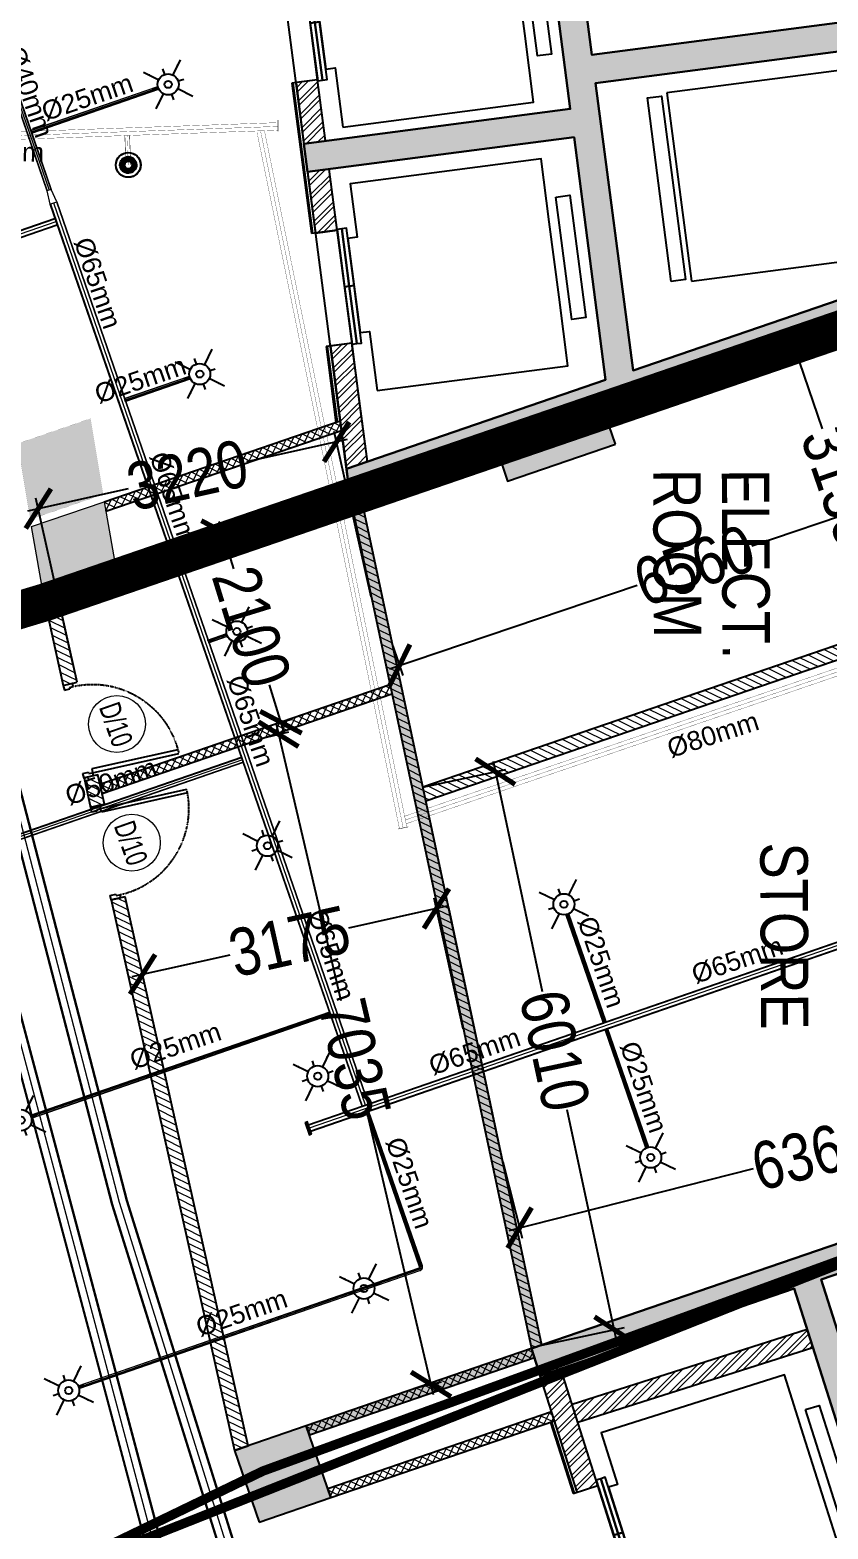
# Model space of a CAD drawing. Header units: inches. Extents: x 257070 to 799932, y -17980 to 269260.
# Drawn here: x 332113 to 340520, y 63285 to 79079 of the extents above; entities that cross this region are included whole.
import ezdxf
from ezdxf.enums import TextEntityAlignment as Align

# ---------------------------------------------------------------- set-up
doc = ezdxf.new("R2010")
doc.units = ezdxf.units.IN
doc.header["$MEASUREMENT"] = 0
doc.header["$PDMODE"] = 99
doc.header["$PDSIZE"] = 100
doc.linetypes.add('Basement 1floor plan$0$CENTERX2', pattern=[4, 2.5, -0.5, 0.5, -0.5])
doc.linetypes.add('CB_B2_AP$0$Str_00-04$0$HIDDEN4', pattern=[2.38125, 1.5875, -0.79375])
doc.layers.add('0-AES-F-HYDRANT PIPE', color=7, linetype='Continuous', lineweight=15, true_color=0xf57247)
for name, color, linetype in [('0-AES-F-SPRINKLER', 10, 'Continuous'), ('0-aes-ff Nozzel', 30, 'Continuous'), ('0-aes-water curtan pipe', 200, 'Continuous'), ('basement-1 r.c.c.$0$DSP_R.C.C.', 1, 'Continuous'), ('basement-1 r.c.c.$0$DSP_R.C.C. HATCH', 253, 'Continuous'), ('basement1_AP$0$A-_ANOTPATN_H-_-', 253, 'Continuous'), ('CLADDING', 132, 'Continuous'), ('DSP_DOOR', 8, 'Continuous'), ('DSP_LIFT CAR', 251, 'Continuous'), ('DSP_TEXT', 6, 'Continuous'), ('DSP_WALL', 7, 'Continuous'), ('TILE-2', 33, 'Continuous')]:
    doc.layers.add(name, color=color, linetype=linetype)
for name, color, linetype, lineweight in [('0-AES-F-SPRINKLER PIPE', 10, 'Continuous', 15), ('0-aes-FF-Sprinkler Header', 5, 'Continuous', 0), ('04--HATCH-0', 253, 'Continuous', 13), ('07--DIM-2', 2, 'Continuous', 25), ('08--DOOR REF', 7, 'Continuous', 20), ('08--DOORREF', 7, 'Continuous', 20), ('08--DOORREF-1', 7, 'Continuous', 20), ('F--BRICKWALL HATCH', 252, 'Continuous', 20), ('M--TILING-2', 252, 'Continuous', 18)]:
    doc.layers.add(name, color=color, linetype=linetype, lineweight=lineweight)
doc.styles.get("Standard").update_dxf_attribs({"font": 'arial.ttf'})
doc.styles.add('Text style 250', font='ARIALN.TTF', dxfattribs={"height": 500})
doc.styles.add('TEXT style 75', font='ARIALN.TTF')
doc.dimstyles.new('75', dxfattribs={"dimscale": 1.5, "dimtxt": 200, "dimasz": 113, "dimexe": 113, "dimexo": 0, "dimgap": 25, "dimtad": 0, "dimdec": 0, "dimrnd": 5, "dimzin": 0, "dimdsep": 46, "dimtxsty": 'TEXT style 75', "dimblk": 'ARCHTICK', "dimcen": 0.09, "dimdle": 113, "dimclrd": 8, "dimclre": 8, "dimclrt": 256, "dimadec": 0, "dimazin": 0, "dimtfac": 1, "dimtdec": 0, "dimtofl": 0, "dimtmove": 1, "dimatfit": 3, "dimldrblk": 'OPEN90', "dimfxl": 0, "dimtolj": 1, "dimtzin": 0, "dimarcsym": 0})
doc.dimstyles.new('ISO-25', dxfattribs={"dimtxt": 2.5, "dimasz": 2.5, "dimexe": 1.25, "dimexo": 0.625, "dimtad": 1, "dimtxsty": 'Standard', "dimcen": 2.5, "dimadec": 0, "dimazin": 0, "dimtfac": 1, "dimtmove": 0, "dimatfit": 3, "dimfxl": 1, "dimarcsym": 0})
pattern_1 = [(116.0758525, (-880495.81, -1082619.1), (-101.048952, -49.450574), []), (116.0758525, (-880478.61, -1082568.93), (-101.048952, -49.450574), [])]
pattern_2 = [(45, (-880495.806, -1082619.096), (-44.1941738, 44.1941738), []), (135, (-880495.806, -1082619.096), (-44.1941738, -44.1941738), [])]
pattern_3 = [(45, (-880495.806, -1082619.096), (-44.1941738, 44.1941738), [])]
pattern_4 = [(116.07585, (39446.39, -47872.32), (-101.04895, -49.45057), []), (116.07585, (39463.59, -47822.15), (-101.04895, -49.45057), [])]

# ---------------------------------------------------------------- blocks, each defined once
blk = doc.blocks.new('_ArchTick')
at = {"color": 0, "linetype": 'ByBlock', "const_width": 0.15}
blk.add_lwpolyline([(-0.5, -0.5), (0.5, 0.5)], dxfattribs=at)
blk = doc.blocks.new('*D371')
at = {"layer": '07--DIM-2', "color": 251, "lineweight": -2, "ltscale": 1000, "transparency": 16777216}
for p, q in [((342151, 74693), (342256, 74381)), ((342327, 74524), (339717, 73640)), ((335899, 72347), (338509, 73231)), ((335936, 72587), (336042, 72276))]:
    blk.add_line(p, q, dxfattribs=at)
at = {"layer": 'DEFPOINTS', "color": 0, "ltscale": 1000, "transparency": 16777216}
for p in [(342151, 74693, 0), (335936, 72587, 0), (336006, 72383)]:
    blk.add_point(p, dxfattribs=at)
at = {"layer": '07--DIM-2', "color": 251, "lineweight": -2, "ltscale": 1000, "transparency": 16777216, "xscale": 350, "yscale": 350, "zscale": 350}
for p, rotation in [((342220, 74488), 18.71544938462726), ((336006, 72383), 198.7154493846272)]:
    blk.add_blockref('_ArchTick', p, dxfattribs=dict(at, rotation=rotation))
at = {"layer": '07--DIM-2', "ltscale": 1000, "transparency": 16777216, "insert": (339113, 73436), "char_height": 500, "attachment_point": 5, "rotation": 18.7154, "style": 'TEXT style 75'}
blk.add_mtext('\\A1;6560', dxfattribs=at)
blk = doc.blocks.new('_Open90')
at = {"color": 0, "linetype": 'ByBlock', "lineweight": -2}
for p, q in [((-0.5, 0.5), (0, 0)), ((0, 0), (-1, 0)), ((0, 0), (-0.5, -0.5))]:
    blk.add_line(p, q, dxfattribs=at)
blk = doc.blocks.new('*D372')
at = {"layer": '07--DIM-2', "color": 251, "lineweight": -2, "ltscale": 1000, "transparency": 16777216}
for p, q in [((340120, 75862), (340458, 74876)), ((339982, 75695), (340263, 75792)), ((341211, 72682), (340873, 73668)), ((341000, 72729), (341281, 72826))]:
    blk.add_line(p, q, dxfattribs=at)
at = {"layer": 'DEFPOINTS', "color": 0, "ltscale": 1000, "transparency": 16777216}
for p in [(339982, 75695, 0), (340157, 75755), (341000, 72729, 0)]:
    blk.add_point(p, dxfattribs=at)
at = {"layer": '07--DIM-2', "color": 251, "lineweight": -2, "ltscale": 1000, "transparency": 16777216, "xscale": 350, "yscale": 350, "zscale": 350}
for p, rotation in [((340157, 75755), 108.9418673911125), ((341174, 72789), 288.9418673911125)]:
    blk.add_blockref('_ArchTick', p, dxfattribs=dict(at, rotation=rotation))
at = {"layer": '07--DIM-2', "ltscale": 1000, "transparency": 16777216, "insert": (340666, 74272), "char_height": 500, "attachment_point": 5, "rotation": 288.9419, "style": 'TEXT style 75'}
blk.add_mtext('\\A1;3135', dxfattribs=at)
blk = doc.blocks.new('*D375')
at = {"layer": '07--DIM-2', "color": 251, "lineweight": -2, "ltscale": 1000, "transparency": 16777216}
for p, q in [((336505, 69847), (335470, 69615)), ((336678, 68556), (336370, 69932)), ((333188, 69105), (334223, 69336)), ((333582, 67863), (333274, 69240))]:
    blk.add_line(p, q, dxfattribs=at)
at = {"layer": 'DEFPOINTS', "color": 0, "ltscale": 1000, "transparency": 16777216}
for p in [(333299, 69129), (336678, 68556, 0), (333582, 67863, 0)]:
    blk.add_point(p, dxfattribs=at)
at = {"layer": '07--DIM-2', "color": 251, "lineweight": -2, "ltscale": 1000, "transparency": 16777216, "xscale": 350, "yscale": 350, "zscale": 350}
for p, rotation in [((336395, 69822), 12.60947581856937), ((333299, 69129), 192.6094758185694)]:
    blk.add_blockref('_ArchTick', p, dxfattribs=dict(at, rotation=rotation))
at = {"layer": '07--DIM-2', "ltscale": 1000, "transparency": 16777216, "insert": (334847, 69476), "char_height": 500, "attachment_point": 5, "rotation": 12.6095, "style": 'TEXT style 75'}
blk.add_mtext('\\A1;3175', dxfattribs=at)
blk = doc.blocks.new('*D376')
at = {"layer": '07--DIM-2', "color": 251, "lineweight": -2, "ltscale": 1000, "transparency": 16777216}
for p, q in [((334705, 71769), (335389, 68854)), ((334603, 71629), (334841, 71685)), ((336364, 64699), (335680, 67614)), ((336210, 64779), (336448, 64835))]:
    blk.add_line(p, q, dxfattribs=at)
at = {"layer": 'DEFPOINTS', "color": 0, "ltscale": 1000, "transparency": 16777216}
for p in [(334603, 71629, 0), (334731, 71659), (336210, 64779, 0)]:
    blk.add_point(p, dxfattribs=at)
at = {"layer": '07--DIM-2', "color": 251, "lineweight": -2, "ltscale": 1000, "transparency": 16777216, "xscale": 350, "yscale": 350, "zscale": 350}
for p, rotation in [((334731, 71659), 103.2028464890196), ((336338, 64809), 283.2028464890196)]:
    blk.add_blockref('_ArchTick', p, dxfattribs=dict(at, rotation=rotation))
at = {"layer": '07--DIM-2', "ltscale": 1000, "transparency": 16777216, "insert": (335534, 68234), "char_height": 500, "attachment_point": 5, "rotation": 283.2028, "style": 'TEXT style 75'}
blk.add_mtext('\\A1;7035', dxfattribs=at)
blk = doc.blocks.new('*D377')
at = {"layer": '07--DIM-2', "color": 251, "lineweight": -2, "ltscale": 1000, "transparency": 16777216}
for p, q in [((334075, 73773), (334245, 73826)), ((334104, 73901), (334258, 73400)), ((334791, 71677), (334636, 72178)), ((334695, 71766), (334865, 71819))]:
    blk.add_line(p, q, dxfattribs=at)
at = {"layer": 'DEFPOINTS', "color": 0, "ltscale": 1000, "transparency": 16777216}
for p in [(334075, 73773, 0), (334137, 73793), (334695, 71766, 0)]:
    blk.add_point(p, dxfattribs=at)
at = {"layer": '07--DIM-2', "color": 251, "lineweight": -2, "ltscale": 1000, "transparency": 16777216, "xscale": 350, "yscale": 350, "zscale": 350}
for p, rotation in [((334137, 73793), 107.1760124017447), ((334757, 71785), 287.1760124017447)]:
    blk.add_blockref('_ArchTick', p, dxfattribs=dict(at, rotation=rotation))
at = {"layer": '07--DIM-2', "ltscale": 1000, "transparency": 16777216, "insert": (334447, 72789), "char_height": 500, "attachment_point": 5, "rotation": 287.176, "style": 'TEXT style 75'}
blk.add_mtext('\\A1;2100', dxfattribs=at)
blk = doc.blocks.new('*D378')
at = {"layer": '07--DIM-2', "color": 251, "lineweight": -2, "ltscale": 1000, "transparency": 16777216}
for p, q in [((335453, 74764), (334393, 74527)), ((335708, 73107), (335318, 74850)), ((332091, 74012), (333151, 74249)), ((332566, 72404), (332176, 74147))]:
    blk.add_line(p, q, dxfattribs=at)
at = {"layer": 'DEFPOINTS', "color": 0, "ltscale": 1000, "transparency": 16777216}
for p in [(332201, 74036), (335708, 73107, 0), (332566, 72404, 0)]:
    blk.add_point(p, dxfattribs=at)
at = {"layer": '07--DIM-2', "color": 251, "lineweight": -2, "ltscale": 1000, "transparency": 16777216, "xscale": 350, "yscale": 350, "zscale": 350}
for p, rotation in [((335343, 74739), 12.60947581862189), ((332201, 74036), 192.6094758186219)]:
    blk.add_blockref('_ArchTick', p, dxfattribs=dict(at, rotation=rotation))
at = {"layer": '07--DIM-2', "ltscale": 1000, "transparency": 16777216, "insert": (333772, 74388), "char_height": 500, "attachment_point": 5, "rotation": 12.6095, "style": 'TEXT style 75'}
blk.add_mtext('\\A1;3220', dxfattribs=at)
blk = doc.blocks.new('*D379')
at = {"layer": '07--DIM-2', "color": 251, "lineweight": -2, "ltscale": 1000, "transparency": 16777216}
for p, q in [((336253, 71102), (337125, 71288)), ((336991, 71375), (337508, 68949)), ((338291, 65275), (337774, 67702)), ((337506, 65223), (338378, 65409))]:
    blk.add_line(p, q, dxfattribs=at)
at = {"layer": 'DEFPOINTS', "color": 0, "ltscale": 1000, "transparency": 16777216}
for p in [(336253, 71102, 0), (338268, 65386), (337506, 65223, 0)]:
    blk.add_point(p, dxfattribs=at)
at = {"layer": '07--DIM-2', "color": 251, "lineweight": -2, "ltscale": 1000, "transparency": 16777216, "xscale": 350, "yscale": 350, "zscale": 350}
for p, rotation in [((337015, 71265), 102.0335895962903), ((338268, 65386), 282.0335895962903)]:
    blk.add_blockref('_ArchTick', p, dxfattribs=dict(at, rotation=rotation))
at = {"layer": '07--DIM-2', "ltscale": 1000, "transparency": 16777216, "insert": (337641, 68325), "char_height": 500, "attachment_point": 5, "rotation": 282.0336, "style": 'TEXT style 75'}
blk.add_mtext('\\A1;6010', dxfattribs=at)
blk = doc.blocks.new('*D380')
at = {"layer": '07--DIM-2', "color": 251, "lineweight": -2, "ltscale": 1000, "transparency": 16777216}
for p, q in [((343261, 68718), (343465, 67913)), ((343547, 68050), (340972, 67397)), ((337095, 67154), (337299, 66348)), ((337162, 66430), (339736, 67083))]:
    blk.add_line(p, q, dxfattribs=at)
at = {"layer": 'DEFPOINTS', "color": 0, "ltscale": 1000, "transparency": 16777216}
for p in [(343261, 68718, 0), (337095, 67154, 0), (337271, 66458)]:
    blk.add_point(p, dxfattribs=at)
at = {"layer": '07--DIM-2', "color": 251, "lineweight": -2, "ltscale": 1000, "transparency": 16777216, "xscale": 350, "yscale": 350, "zscale": 350}
for p, rotation in [((343437, 68022), 14.23470821630876), ((337271, 66458), 194.2347082163088)]:
    blk.add_blockref('_ArchTick', p, dxfattribs=dict(at, rotation=rotation))
at = {"layer": '07--DIM-2', "ltscale": 1000, "transparency": 16777216, "insert": (340354, 67240), "char_height": 500, "attachment_point": 5, "rotation": 14.2347, "style": 'TEXT style 75'}
blk.add_mtext('\\A1;6360', dxfattribs=at)
blk = doc.blocks.new('CE_B2_AP$0$P-Lift')
at = {"layer": 'DSP_LIFT CAR', "color": 8}
for points in [[(-41486, 62598), (-41486, 62748), (-42786, 62748), (-42786, 62598), (-41486, 62598)], [(-43265, 60470), (-43265, 62496), (-42536, 62496), (-42536, 62496), (-41736, 62496), (-41736, 62496), (-41067, 62496), (-41067, 60470), (-41636, 60470), (-41636, 60370), (-42636, 60370), (-42636, 60470), (-43265, 60470)]]:
    blk.add_lwpolyline(points, dxfattribs=at)
at = {"layer": 'DSP_LIFT CAR', "color": 8, "elevation": 0}
for points in [[(-42135, 60320), (-42746, 60320), (-42746, 60370), (-42135, 60370), (-42135, 60320)], [(-41526, 60320), (-42135, 60320), (-42135, 60370), (-41526, 60370), (-41526, 60320)], [(-42135, 60270), (-42746, 60270), (-42746, 60320), (-42135, 60320), (-42135, 60270)], [(-41526, 60270), (-42135, 60270), (-42135, 60320), (-41526, 60320), (-41526, 60270)]]:
    blk.add_lwpolyline(points, dxfattribs=at)
blk = doc.blocks.new('CE_B1_AP$0$S-Lift')
at = {"layer": 'DSP_LIFT CAR'}
for p, q in [((35115, 39510), (37453, 39510)), ((35115, 38975), (35115, 39510)), ((35115, 38975), (35115, 39510)), ((35115, 38975), (35115, 39510)), ((35115, 38975), (35115, 39510)), ((37453, 39510), (37453, 37510)), ((37453, 39510), (37453, 37510)), ((37453, 39510), (37453, 37510)), ((37453, 39510), (37453, 37510)), ((35015, 37975), (35015, 38975)), ((35015, 38975), (35115, 38975)), ((35015, 37975), (35015, 38975)), ((35015, 38975), (35115, 38975)), ((35115, 37975), (35015, 37975)), ((35115, 37975), (35015, 37975)), ((35115, 37510), (35115, 37975)), ((35115, 37510), (35115, 37975)), ((35115, 37510), (35115, 37975)), ((35115, 37510), (35115, 37975)), ((37453, 37510), (35115, 37510))]:
    blk.add_line(p, q, dxfattribs=at)
at = {"layer": 'DSP_LIFT CAR', "elevation": 0}
blk.add_lwpolyline([(37665, 37535), (37665, 39485), (37515, 39485), (37515, 37535)], close=True, dxfattribs=at)
for points in [[(34915, 38475), (34915, 39175), (34965, 39175), (34965, 38475), (34915, 38475)], [(34965, 38475), (34965, 39175), (35015, 39175), (35015, 38475), (34965, 38475)], [(34915, 37775), (34915, 38475), (34965, 38475), (34965, 37775), (34915, 37775)], [(34965, 37775), (34965, 38475), (35015, 38475), (35015, 37775), (34965, 37775)]]:
    blk.add_lwpolyline(points, dxfattribs=at)
blk = doc.blocks.new('OPEN-NO')
at = {"layer": '08--DOORREF-1'}
blk.add_circle((0, 0), 300, dxfattribs=at)
at = {"layer": '08--DOORREF', "width": 0.7}
blk.add_attdef('OPEINGNO', text='', height=225, rotation=24.75, dxfattribs=at).set_placement((3, -5), align=Align.MIDDLE)
blk = doc.blocks.new('CB_B2_AP$0$Str_00-04$0$Door-914')
at = {"layer": 'DSP_DOOR'}
for p, q in [((422, 914), (422, -16)), ((462, -16), (462, 914)), ((-468, -16), (-503, -16)), ((-503, -116), (-503, -16)), ((-503, -116), (-453, -116)), ((-468, -56), (-468, -16)), ((-468, -56), (-453, -56)), ((-453, -116), (-453, -56)), ((422, -16), (462, -16)), ((462, -56), (447, -56)), ((447, -116), (447, -56)), ((497, -116), (447, -116)), ((462, -56), (462, -16)), ((462, -16), (497, -16)), ((497, -16), (497, -116))]:
    blk.add_line(p, q, dxfattribs=at)
at = {"layer": 'DSP_DOOR', "linetype": 'CB_B2_AP$0$Str_00-04$0$HIDDEN4', "ltscale": 0.05, "extrusion": (0, 0, -1)}
blk.add_ellipse((462, -16), major_axis=(-658, 658), ratio=1, start_param=-0.785398, end_param=0.785398, dxfattribs=at)
blk = doc.blocks.new('A$C74B46BF2')
at = {"layer": '04--HATCH-0'}
h = blk.add_hatch(dxfattribs=at)
h.set_pattern_fill('ANSI37', color=8, scale=500)
h.set_pattern_definition(pattern_2)
h.paths.add_polyline_path([(-8716, 42705), (-8816, 42725), (-8816, 40098), (-8716, 40082)])
h.paths.add_polyline_path([(-8116, 39987), (-8016, 39972), (-8017, 42563), (-8117, 42583)])
h = blk.add_hatch(dxfattribs=at)
h.set_pattern_fill('ANSI37', color=8, scale=500)
h.set_pattern_definition(pattern_2)
h.paths.add_polyline_path([(-5917, 42309), (-6017, 42321), (-6016, 39091), (-5916, 39080)])
h = blk.add_hatch(dxfattribs=at)
h.set_pattern_fill('ANSI37', color=8, scale=500)
h.set_pattern_definition(pattern_2)
h.paths.add_polyline_path([(1184, 41461), (1084, 41463), (1084, 38955), (1184, 38955)])
h.paths.add_polyline_path([(1884, 41445), (1784, 41447), (1784, 38955), (1884, 38955)])
at = {"layer": 'basement-1 r.c.c.$0$DSP_R.C.C. HATCH'}
for points in [[(-11309, 46426), (-10611, 49856), (-10905, 49916), (-11603, 46486), (-17919, 47770), (-17918, 44576), (-17618, 44515), (-17619, 47403), (-13882, 46643), (-14446, 43870), (-14152, 43810), (-13588, 46584), (-11138, 46085), (-11702, 43312), (-11408, 43252), (-10844, 46026), (-8318, 45512), (-8317, 42624), (-8017, 42563), (-8019, 49329), (-8319, 49390), (-8318, 45818)], [(-7643, 45389), (-7943, 45389), (-7943, 44189), (-7643, 44189)]]:
    blk.add_hatch(color=8, dxfattribs=at).paths.add_polyline_path(points)
at = {"layer": 'basement-1 r.c.c.$0$DSP_R.C.C. HATCH', "ltscale": 2}
for points in [[(-9692, 39434), (-9692, 40245), (-8892, 40112), (-8892, 39301)], [(-8817, 39288), (-8816, 40098), (-8016, 39972), (-8017, 39162)]]:
    blk.add_hatch(color=8, dxfattribs=at).paths.add_polyline_path(points)
at = {"layer": 'basement1_AP$0$A-_ANOTPATN_H-_-'}
h = blk.add_hatch(color=8, dxfattribs=at)
h.dxf.hatch_style = 1
h.paths.add_polyline_path([(10984, 44370), (10984, 44370), (10984, 41246), (10684, 41246), (10684, 41476), (10684, 44089), (7633, 44145), (7569, 41316), (7269, 41323), (7333, 44152), (4834, 44209), (4770, 41379), (4470, 41386), (4534, 44216), (1384, 44287), (1384, 41686), (1384, 41456), (1184, 41461), (1184, 38955), (1084, 38955), (1084, 41463), (-8017, 42563), (-8017, 42678), (1084, 41579), (1084, 48095), (1084, 48095), (1384, 48088), (1384, 44587), (3783, 44533), (3870, 48034), (3895, 49031), (3895, 49031), (3870, 48034), (4170, 48027), (4162, 47725), (4084, 44533)])
h.paths.add_polyline_path([(6853, 45213), (7051, 45322), (7046, 45096)], flags=17)
h.paths.add_polyline_path([(7085, 46795), (6891, 46913), (7090, 47022)], flags=17)
at = {"layer": 'F--BRICKWALL HATCH'}
h = blk.add_hatch(dxfattribs=at)
h.set_pattern_fill('ANSI31', color=8, scale=500, style=0)
h.set_pattern_definition(pattern_3)
h.paths.add_polyline_path([(-4884, 42300), (-4734, 42282), (-4733, 48802), (-4711, 48951), (-4861, 48974), (-4883, 48824)])
at = {"layer": 'F--BRICKWALL HATCH', "ltscale": 3.5}
h = blk.add_hatch(dxfattribs=at)
h.set_pattern_fill('ANSI32', color=8, scale=300, angle=71.0759, style=0)
h.set_pattern_definition(pattern_4)
h.paths.add_polyline_path([(-16332, 47142), (-16557, 47187), (-17075, 44640), (-17618, 44750), (-17618, 44515), (-16259, 44239), (-16213, 44464), (-16850, 44594)])
h.paths.add_polyline_path([(-15037, 44225), (-15083, 44000), (-14446, 43870), (-14400, 44095)])
h.paths.add_polyline_path([(-14106, 44036), (-14152, 43810), (-13515, 43681), (-13469, 43906)])
h.paths.add_polyline_path([(-11362, 43478), (-11408, 43252), (-10771, 43123), (-10725, 43348)])
h.paths.add_polyline_path([(-9549, 43109), (-9595, 42884), (-8317, 42624), (-8317, 42858)])
h = blk.add_hatch(dxfattribs=at)
h.set_pattern_fill('ANSI32', color=8, scale=300, angle=71.0759, style=0)
h.set_pattern_definition(pattern_4)
h.paths.add_polyline_path([(-15037, 44225), (-15083, 44000), (-14446, 43870), (-14400, 44095)])
h.paths.add_polyline_path([(-12293, 43667), (-12339, 43442), (-11702, 43312), (-11656, 43537)])
h.paths.add_polyline_path([(-11362, 43478), (-11408, 43252), (-10771, 43123), (-10725, 43348)])
h.paths.add_polyline_path([(-9549, 43109), (-9595, 42884), (-8317, 42624), (-8317, 42858)])
h = blk.add_hatch(dxfattribs=at)
h.set_pattern_fill('ANSI32', color=8, scale=300, angle=71.0759, style=0)
h.set_pattern_definition(pattern_1)
h.paths.add_polyline_path([(2034, 44272), (1834, 44277), (1776, 41677), (1976, 41673)])
at = {"layer": 'F--BRICKWALL HATCH'}
h = blk.add_hatch(dxfattribs=at)
h.set_pattern_fill('ANSI31', color=8, scale=500, style=0)
h.set_pattern_definition(pattern_3)
h.paths.add_polyline_path([(-8017, 42678), (-8017, 42563), (-8017, 42563), (1084, 41463), (1084, 41579)])
at = {"layer": 'F--BRICKWALL HATCH', "ltscale": 3.5}
h = blk.add_hatch(dxfattribs=at)
h.set_pattern_fill('ANSI32', color=8, scale=300, angle=71.0759, style=0)
h.set_pattern_definition(pattern_1)
h.paths.add_polyline_path([(1371, 41686), (1371, 41456), (2670, 41427), (2675, 41657)])
h.paths.add_polyline_path([(3775, 41632), (3770, 41402), (4457, 41387), (4462, 41616)])
h.paths.add_polyline_path([(4762, 41610), (4757, 41380), (5469, 41364), (5475, 41594)])
h.paths.add_polyline_path([(6574, 41569), (6569, 41339), (7256, 41323), (7261, 41553)])
h.paths.add_polyline_path([(9374, 41505), (9368, 41275), (10671, 41246), (10671, 41476)])
h.paths.add_polyline_path([(8256, 41301), (8261, 41531), (7561, 41546), (7556, 41316)])
at = {"layer": 'F--BRICKWALL HATCH'}
h = blk.add_hatch(dxfattribs=at)
h.set_pattern_fill('ANSI31', color=8, scale=500, style=0)
h.set_pattern_definition(pattern_3)
h.paths.add_polyline_path([(-4806, 38957), (-4823, 38808), (1084, 38155), (1084, 38306)])
h.paths.add_polyline_path([(-5800, 39067), (-6116, 39102), (-6121, 39053), (-6121, 39053), (-6132, 38953), (-5817, 38918), (-5806, 39018)])
h.paths.add_polyline_path([(-7109, 39212), (-8017, 39313), (-8017, 39162), (-7126, 39063)])
at = {"layer": 'basement-1 r.c.c.$0$DSP_R.C.C.', "color": 8}
for p, q in [((1084, 38955), (1084, 38155)), ((1884, 38955), (1084, 38955)), ((1884, 38155), (1884, 38955)), ((1084, 38155), (1884, 38155))]:
    blk.add_line(p, q, dxfattribs=at)
at = {"layer": 'basement-1 r.c.c.$0$DSP_R.C.C.', "color": 8, "lineweight": 30, "elevation": 0}
for points in [[(-17618, 44515), (-17918, 44576), (-17919, 47770), (-11603, 46486), (-10905, 49916), (-10611, 49856), (-11309, 46426), (-8318, 45818), (-8319, 49390), (-8019, 49329), (-8017, 42563), (-8317, 42624), (-8318, 45512), (-10844, 46026), (-11408, 43252), (-11702, 43312), (-11138, 46085), (-13588, 46584), (-14152, 43810), (-14446, 43870), (-13882, 46643), (-17619, 47403)], [(1384, 48088), (1084, 48095), (1084, 41463), (1384, 41456), (1384, 44287), (4534, 44216), (4470, 41386), (4770, 41379), (4834, 44209), (7333, 44152), (7269, 41323), (7569, 41316), (7633, 44145), (10684, 44076), (10684, 41246), (10984, 41246), (10984, 44370), (4083, 44526), (4170, 48027), (3870, 48034), (3783, 44533), (1384, 44587)]]:
    blk.add_lwpolyline(points, close=True, dxfattribs=at)
at = {"layer": 'basement-1 r.c.c.$0$DSP_R.C.C.', "color": 8, "elevation": 0}
blk.add_lwpolyline([(-7643, 45389), (-7943, 45389), (-7943, 44189), (-7643, 44189)], close=True, dxfattribs=at)
at = {"layer": 'basement-1 r.c.c.$0$DSP_R.C.C.', "color": 8, "lineweight": 30, "const_width": 0.5, "elevation": 0}
blk.add_lwpolyline([(-9692, 39434), (-9692, 40245), (-8892, 40112), (-8892, 39301)], close=True, dxfattribs=at)
at = {"layer": 'basement-1 r.c.c.$0$DSP_R.C.C.', "color": 8, "lineweight": 0, "elevation": 0}
for points in [[(-8817, 39288), (-8816, 40098), (-8016, 39972), (-8017, 39162)], [(1084, 38955), (1884, 38955), (1884, 38155), (1084, 38155)]]:
    blk.add_lwpolyline(points, close=True, dxfattribs=at)
at = {"layer": 'basement-1 r.c.c.$0$DSP_R.C.C. HATCH', "color": 8}
blk.add_trace([(1884, 38955), (1084, 38955), (1884, 38155), (1084, 38155)], dxfattribs=at)
at = {"layer": 'CLADDING', "color": 8}
blk.add_line((-9598, 43119), (-9647, 43129), dxfattribs=at)
at = {"layer": 'CLADDING', "color": 8, "ltscale": 2}
blk.add_line((2675, 41657), (2725, 41656), dxfattribs=at)
at = {"layer": 'DSP_DOOR', "color": 8}
for p, q in [((-12293, 43667), (-13469, 43906)), ((-9598, 43119), (-10676, 43338))]:
    blk.add_line(p, q, dxfattribs=at)
at = {"layer": 'DSP_DOOR', "color": 8, "ltscale": 0.1}
blk.add_line((3775, 41632), (2675, 41657), dxfattribs=at)
at = {"layer": 'DSP_TEXT', "color": 8, "elevation": 0}
for points in [[(-12293, 43667), (-12348, 43398)], [(-12348, 43398), (-10780, 43079)], [(-12346, 43409), (-10778, 43090)], [(-10725, 43348), (-10780, 43079)], [(-9549, 43109), (-9604, 42839)], [(-9604, 42839), (-8816, 42679)], [(-9602, 42851), (-8816, 42691)], [(1084, 41579), (-8017, 42678), (-8017, 42563), (1084, 41463)], [(1884, 41412), (2669, 41395)], [(1884, 41400), (2669, 41383)]]:
    blk.add_lwpolyline(points, dxfattribs=at)
at = {"layer": 'DSP_WALL', "color": 8}
for p, q in [((-4883, 48824), (-4884, 42300)), ((1776, 41677), (1834, 44277)), ((1976, 41673), (2034, 44272)), ((-10676, 43338), (-11362, 43478)), ((-8912, 42979), (-9598, 43119)), ((-8317, 42858), (-8912, 42979)), ((-8816, 40098), (-8816, 42725)), ((-8716, 40082), (-8716, 42705)), ((-8116, 39987), (-8117, 42583)), ((-8016, 39972), (-8017, 42563)), ((-6016, 39091), (-6017, 42321)), ((-5916, 39080), (-5917, 42309)), ((2675, 41657), (1384, 41686)), ((2669, 41383), (2675, 41657)), ((2670, 41427), (1384, 41456))]:
    blk.add_line(p, q, dxfattribs=at)
at = {"layer": 'DSP_WALL', "color": 8, "elevation": 0}
for points in [[(-4883, 48802), (-4884, 42300)], [(-4733, 48802), (-4734, 42282)]]:
    blk.add_lwpolyline(points, dxfattribs=at)
at = {"layer": 'DSP_WALL', "color": 8, "ltscale": 0.1, "elevation": 0}
for points in [[(-12293, 43667), (-12339, 43442), (-11702, 43312), (-11656, 43537)], [(-11362, 43478), (-11408, 43252), (-10771, 43123), (-10725, 43348)], [(-9549, 43109), (-9595, 42884), (-8317, 42624), (-8317, 42858)]]:
    blk.add_lwpolyline(points, close=True, dxfattribs=at)
at = {"layer": 'DSP_WALL', "color": 8, "ltscale": 3.5, "elevation": 0}
for points in [[(-11362, 43478), (-11408, 43252), (-10771, 43123), (-10725, 43348)], [(-9549, 43109), (-9595, 42884), (-8317, 42624), (-8317, 42858)]]:
    blk.add_lwpolyline(points, close=True, dxfattribs=at)
at = {"layer": 'DSP_WALL', "color": 8, "elevation": 0}
for points in [[(1184, 41461), (1084, 41463), (1084, 38955), (1184, 38955), (1184, 41461)], [(1884, 41445), (1784, 41447), (1784, 38955), (1884, 38955), (1884, 41445)], [(-7109, 39212), (-8017, 39313), (-8017, 39162), (-7126, 39063), (-7109, 39212)], [(-5800, 39067), (-6116, 39102), (-6121, 39053), (-6121, 39053), (-6132, 38953), (-5817, 38918), (-5806, 39018), (-5800, 39067)], [(-4806, 38957), (-4823, 38808), (1084, 38155), (1084, 38306), (-4806, 38957)]]:
    blk.add_lwpolyline(points, close=True, dxfattribs=at)
at = {"layer": 'TILE-2', "color": 8}
blk.add_line((-8017, 42563), (-17803, 44553), dxfattribs=at)
at = {"color": 8, "extrusion": (5.04871e-29, 5.04871e-29, -1), "zscale": -0.9999999999999998, "rotation": 281.4958770815525}
blk.add_blockref('CE_B1_AP$0$S-Lift', (-35214, 75931, 0), dxfattribs=at)
at = {"color": 8, "extrusion": (-2.01948e-28, -1.51461e-28, -1), "zscale": -0.9999999999999998, "rotation": 11.49587708827469}
for p in [(66183, -6877, 0), (63439, -7435, 0)]:
    blk.add_blockref('CE_B2_AP$0$P-Lift', p, dxfattribs=at)
at = {"color": 8, "extrusion": (5.04871e-29, -7.57306e-29, -1), "zscale": -0.9999999999999998, "rotation": 1.295667688940685}
blk.add_blockref('CE_B2_AP$0$P-Lift', (40262, -17658), dxfattribs=at)
at = {"layer": '08--DOOR REF', "color": 8}
ref = blk.add_blockref('OPEN-NO', (-6557, 39465), dxfattribs=dict(at, rotation=336.4265419168516))
ref.add_attrib('OPEINGNO', 'D/10', dxfattribs={"layer": '08--DOORREF', "height": 225, "rotation": 0.4265, "width": 0.7}).set_placement((-6556, 39460), align=Align.MIDDLE)
ref = blk.add_blockref('OPEN-NO', (-5324, 39208), dxfattribs=dict(at, rotation=336.4265419168516))
ref.add_attrib('OPEINGNO', 'D/10', dxfattribs={"layer": '08--DOORREF', "height": 225, "rotation": 0.4265, "width": 0.7}).set_placement((-5323, 39203), align=Align.MIDDLE)
at = {"layer": 'DSP_DOOR', "color": 8, "extrusion": (8.4156e-16, 7.6049e-15, -1), "xscale": -0.999999999999998, "zscale": -0.999999999999998, "rotation": 6.314693180036977}
blk.add_blockref('CB_B2_AP$0$Str_00-04$0$Door-914', (6613, 39123), dxfattribs=at)
at = {"layer": 'DSP_DOOR', "color": 8, "extrusion": (8.4156e-16, 7.6049e-15, -1), "zscale": -1, "rotation": 6.314650112288527}
blk.add_blockref('CB_B2_AP$0$Str_00-04$0$Door-914', (5310, 38979), dxfattribs=at)
blk = doc.blocks.new('*U742')
at = {"layer": '0-AES-F-SPRINKLER PIPE', "color": 200, "lineweight": 30, "const_width": 2.67}
for points in [[(-1770300, 129649), (-1770300, 110530)], [(-1770220, 129649), (-1770220, 110530)]]:
    blk.add_lwpolyline(points, dxfattribs=at)
at = {"layer": '0-AES-F-SPRINKLER PIPE', "color": 252, "lineweight": 30, "const_width": 2.67}
blk.add_lwpolyline([(-1770260, 129649), (-1770260, 110530)], dxfattribs=at)
blk = doc.blocks.new('*U743')
at = {"layer": '0-AES-F-SPRINKLER PIPE', "color": 200, "lineweight": 30, "const_width": 2.67}
for points in [[(-1770300, 136029), (-1770300, 128538)], [(-1770220, 136029), (-1770220, 128538)]]:
    blk.add_lwpolyline(points, dxfattribs=at)
at = {"layer": '0-AES-F-SPRINKLER PIPE', "color": 252, "lineweight": 30, "const_width": 2.67}
blk.add_lwpolyline([(-1770260, 136029), (-1770260, 128538)], dxfattribs=at)
blk = doc.blocks.new('*U745')
at = {"layer": '0-AES-F-SPRINKLER PIPE', "color": 200, "lineweight": 30, "const_width": 2.67}
for points in [[(-1770300, 132134), (-1770300, 124699)], [(-1770220, 132134), (-1770220, 124699)]]:
    blk.add_lwpolyline(points, dxfattribs=at)
at = {"layer": '0-AES-F-SPRINKLER PIPE', "color": 252, "lineweight": 30, "const_width": 2.67}
blk.add_lwpolyline([(-1770260, 132134), (-1770260, 124699)], dxfattribs=at)
blk = doc.blocks.new('*U701')
at = {"layer": '0-aes-FF-Sprinkler Header', "color": 1, "const_width": 5}
for points in [[(12087231, -3664419), (12087541, -3664419)], [(12087231, -3664469), (12087541, -3664469)]]:
    blk.add_lwpolyline(points, dxfattribs=at)
at = {"layer": '0-aes-FF-Sprinkler Header', "color": 8, "const_width": 2}
blk.add_lwpolyline([(12087231, -3664444), (12087541, -3664444)], dxfattribs=at)
blk = doc.blocks.new('Nozzel')
at = {"transparency": 33554585}
h = blk.add_hatch(color=30, dxfattribs=at)
h.dxf.hatch_style = 1
edge = h.paths.add_edge_path()
edge.add_ellipse((-1664094, 224269), major_axis=(0.9, 87), ratio=1, start_angle=0, end_angle=360)
edge = h.paths.add_edge_path(flags=16)
edge.add_arc((-1664094, 224269), 40, 0, 360)
blk.add_circle((-1664094, 224269), 40)
at = {"layer": '0-AES-F-SPRINKLER', "color": 13}
blk.add_circle((-1664094, 224269), 131, dxfattribs=at)
for major_axis, start_param, end_param in [((1, 130), 1.575618, 7.858803), ((0.9, 87), 1.580914353715009, 7.864099660894595)]:
    blk.add_ellipse((-1664094, 224269), major_axis=major_axis, ratio=1, start_param=start_param, end_param=end_param, dxfattribs=at)
at = {"layer": '0-AES-F-SPRINKLER PIPE', "lineweight": 30, "rotation": 180}
blk.add_blockref('*U701', (10423137, -3440175), dxfattribs=at)
blk = doc.blocks.new('*U603')
at = {"layer": '0-AES-F-SPRINKLER'}
for p, q in [((171672, 56809), (171672, 56871)), ((171562, 56699), (171500, 56699)), ((171783, 56699), (171845, 56699)), ((171672, 56588), (171672, 56526))]:
    blk.add_line(p, q, dxfattribs=at)
for radius in [111, 37.8]:
    blk.add_circle((171672, 56699), radius, dxfattribs=at)
at = {"layer": '0-AES-F-SPRINKLER PIPE'}
for points, override in [([(171468, 56903), (171594, 56777)], {"dimasz": 70, "dimtad": 0, "dimfxl": 13, "dimarcsym": 1}), ([(171877, 56903), (171751, 56777)], {"dimasz": 70, "dimtad": 0, "dimfxl": 13, "dimarcsym": 1}), ([(171468, 56494), (171594, 56620)], {"dimasz": 70, "dimtad": 0, "dimfxl": 13, "dimarcsym": 1}), ([(171877, 56494), (171751, 56620)], {"dimasz": 70, "dimgap": 0.625, "dimtad": 0, "dimfxl": 13, "dimarcsym": 1})]:
    blk.add_leader(points, dimstyle='ISO-25', override=override, dxfattribs=at)

msp = doc.modelspace()

# ---------------------------------------------------------------- linework, layer by layer
at = {"layer": '0-AES-F-HYDRANT PIPE', "ltscale": 1000, "elevation": 0}
for points in [[(327999.6, 83130.5), (336302.9, 51944.1), (348158, 56692.6), (347766.2, 58912.3)], [(328009.3, 83133.1), (336309.6, 51957.5), (348146.8, 56698.9), (347756.3, 58910.6)], [(328082.1, 83152.1), (336360.5, 52059), (348062, 56746), (347682.2, 58897.5)], [(328154.9, 83171.1), (336411.4, 52160.5), (347977.2, 56793.1), (347608.1, 58884.4)], [(328164.6, 83173.6), (336418.1, 52173.9), (347966, 56799.4), (347598.2, 58882.7)]]:
    msp.add_lwpolyline(points, dxfattribs=at)
at = {"layer": '0-AES-F-SPRINKLER', "color": 7, "const_width": 100, "elevation": 0}
for points in [[(356607.5, 78193.9), (356438.2, 71883.8), (345953.6, 68179.4), (332024.7, 62667.8), (330604.2, 67058.4), (321899.6, 64138.4), (317671.9, 77137.1), (317715.9, 91029.5), (324246.5, 117779.9), (364035.7, 109784.7), (363210.3, 79337.2), (363210.3, 79337.2)], [(332024.7, 62667.8), (332024.7, 62667.8), (336792.7, 47939.3), (340789.2, 37039.3), (340789.2, 37039.3), (338666.9, 32692.4), (333044, 30733.9), (333044, 30733.9), (334157.5, 28784), (337209.3, 23245.1), (343530, 11881.2), (342936.4, 958.3), (361876.6, 525.3), (362280.3, 30665.5), (363047.2, 44628.4), (363210.3, 79337.2), (356607.5, 78193.9), (356438.2, 71883.8), (334567.8, 63896.3)]]:
    msp.add_lwpolyline(points, close=True, dxfattribs=at)
at = {"layer": '0-AES-F-SPRINKLER PIPE', "ltscale": 1000, "elevation": 0}
for points in [[(335046.6, 67546.9), (349140.2, 72418.2, 0.3197797), (349158.1, 72443.3), (349158.1, 86734.1)], [(335048.5, 67541.2), (349142.2, 72412.5, 0.3197797), (349164.1, 72443.3), (349164.1, 86734.1)], [(335059.2, 67510.5), (349152.8, 72381.8, 0.3197797), (349196.6, 72443.3), (349196.6, 86734.1)], [(335069.8, 67479.8), (349163.4, 72351.1, 0.3197797), (349229.1, 72443.3), (349229.1, 86734.1)], [(335071.7, 67474.1), (349165.4, 72345.4, 0.3197797), (349235.1, 72443.3), (349235.1, 86734.1)], [(332620, 64795.3), (336211.4, 66036.6, 0.4142136), (336217.3, 66048.7), (335654.9, 67675.7)], [(332621.4, 64792.6), (336212.4, 66033.8, 0.4142136), (336220.1, 66049.7), (335657.8, 67676.7)], [(332626.1, 64781), (336216.5, 66022, 0.4142136), (336231.9, 66053.7), (335669.6, 67680.8)], [(332629.5, 64768.9), (336220.6, 66010.1, 0.4142136), (336243.8, 66057.8), (335681.4, 67684.9)], [(332630.2, 64766), (336221.5, 66007.3, 0.4142136), (336246.6, 66058.8), (335684.2, 67685.8)]]:
    msp.add_lwpolyline(points, format="xyb", dxfattribs=at)
for points in [[(328784.5, 82829.1), (332971.6, 66704.1), (337145.5, 53352.9), (348447.3, 57501), (347890.4, 59163.5)], [(328794.2, 82831.7), (332981.2, 66706.9), (337151.9, 53365.9), (348437, 57507.9), (347880.4, 59163.1)], [(328866.8, 82850.5), (333053.3, 66727.5), (337200, 53463.5), (348360, 57559.5), (347805.4, 59160.3)], [(328939.4, 82869.4), (333125.5, 66748.1), (337248.1, 53561.1), (348283, 57611.1), (347730.5, 59157.5)], [(328949.1, 82871.9), (333135.1, 66750.9), (337254.5, 53574.1), (348272.7, 57618), (347720.5, 59157.1)], [(321833.8, 73452.7), (332374.6, 77096)], [(321835.8, 73447), (332376.5, 77090.3)], [(321846.4, 73416.3), (332387.2, 77059.6)], [(321857, 73385.6), (332397.8, 77028.9)], [(321859, 73379.9), (332399.7, 77023.2)], [(333104.2, 75194.8), (333793.3, 75432.9)], [(333105.2, 75191.9), (333793.9, 75430)], [(333109.3, 75180.1), (333797.3, 75417.9)], [(333113.3, 75168.3), (333802, 75406.3)], [(333114.3, 75165.5), (333803.4, 75403.6)], [(325310.8, 68297.3), (334345.4, 71420)], [(325312.5, 68292.6), (334347, 71415.3)], [(325320.6, 68269), (334355.2, 71391.7)], [(325328.8, 68245.3), (334363.4, 71368)], [(325330.4, 68240.6), (334365, 71363.3)], [(338153.2, 68620.7), (337759.9, 69758.6)], [(338156, 68621.7), (337762.8, 69759.2)], [(338167.8, 68625.7), (337774.9, 69762.6)], [(338179.7, 68629.8), (337786.5, 69767.4)], [(338182.5, 68630.8), (337789.2, 69768.7)], [(338602.3, 67299.1), (338171.4, 68545.5)], [(338605, 67300.4), (338174.3, 68546.5)], [(338616.6, 67305.2), (338186.1, 68550.6)], [(338628.6, 67308.6), (338197.9, 68554.7)], [(338631.6, 67309.2), (338200.7, 68555.6)]]:
    msp.add_lwpolyline(points, dxfattribs=at)
at = {"layer": '0-AES-F-SPRINKLER PIPE', "ltscale": 1000}
for points in [[(331734.2, 78993.2), (332291, 77382.1)], [(331738, 78994.5), (332294.8, 77383.4)], [(331756.9, 79001), (332313.7, 77389.9)], [(331775.8, 79007.6), (332332.6, 77396.5)], [(331779.5, 79008.9), (332336.4, 77397.8)], [(332120.8, 78021.7), (333460.2, 78484.7)], [(332121.7, 78018.8), (333460.8, 78481.7)], [(332125.8, 78007), (333464.3, 78469.6)], [(332129.9, 77995.2), (333469, 78458.1)], [(332130.9, 77992.4), (333470.4, 78455.4)], [(332323.4, 77244), (335608, 67741)], [(332329.1, 77246), (335613.7, 67742.9)], [(332359.8, 77256.6), (335644.4, 67753.5)], [(332390.5, 77267.2), (335675.1, 67764.2)], [(332396.2, 77269.2), (335680.8, 67766.1)], [(333983.7, 72650.3), (334184.2, 72719.7)], [(333984.6, 72647.5), (334184.9, 72716.7)], [(333988.7, 72635.7), (334188.3, 72704.6)], [(333992.8, 72623.9), (334193, 72693.1)], [(333993.8, 72621), (334194.4, 72690.4)], [(332118.3, 67644), (335273.6, 68734.6)], [(332119.7, 67641.3), (335274.6, 68731.8)], [(332124.4, 67629.7), (335278.7, 68720)], [(332127.8, 67617.7), (335282.7, 68708.2)], [(332128.5, 67614.7), (335283.7, 68705.3)]]:
    msp.add_lwpolyline(points, dxfattribs=at)
msp.add_lwpolyline([(332336.4, 77397.8), (332291, 77382.1), (332323.4, 77244), (332396.2, 77269.2)], close=True, dxfattribs=at)
at = {"layer": '0-AES-F-SPRINKLER PIPE', "ltscale": 1000, "elevation": 0}
for points in [[(335036.1, 67577.2), (335007, 67567.2), (335053.1, 67433.8), (335082.2, 67443.8)], [(335031, 67566.8), (335017.4, 67562.1), (335058.2, 67444.1), (335071.8, 67448.9)]]:
    msp.add_lwpolyline(points, close=True, dxfattribs=at)
at = {"layer": '0-aes-water curtan pipe', "ltscale": 1000, "const_width": 5, "elevation": 0}
msp.add_lwpolyline([(334725.1, 78130.2), (334725.1, 78009.9)], dxfattribs=at)
at = {"layer": '0-aes-water curtan pipe', "ltscale": 1000, "extrusion": (-7.40008e-09, -1.1658e-09, 1), "const_width": 5, "elevation": 0}
msp.add_lwpolyline([(336100.4, 70683.1), (335988.7, 70660.2)], dxfattribs=at)
at = {"layer": 'DSP_TEXT', "color": 8, "elevation": 0}
for points in [[(335143.1, 78554.9), (334870.4, 78519.4)], [(335143.1, 78554.9), (334870.4, 78519.4)], [(334870.4, 78519.4), (335077.3, 76932.8)], [(334870.4, 78519.4), (335077.3, 76932.8)], [(334882.3, 78520.9), (335089.2, 76934.3)], [(334882.3, 78520.9), (335089.2, 76934.3)], [(335350, 76968.3), (335077.3, 76932.8)], [(335350, 76968.3), (335077.3, 76932.8)], [(335505.1, 75778.4), (335232.4, 75742.9)], [(335505.1, 75778.4), (335232.4, 75742.9)], [(335232.4, 75742.9), (335336.5, 74944.7)], [(335232.4, 75742.9), (335336.5, 74944.7)], [(335244.3, 75744.4), (335348.1, 74948.7)], [(335244.3, 75744.4), (335348.1, 74948.7)], [(337506.1, 65223.4), (335594.8, 74189.4), (335485.3, 74151.8), (337396.5, 65185.9)], [(337506.1, 65223.4), (335594.8, 74189.4), (335485.3, 74151.8), (337396.5, 65185.9)], [(337239, 66476.6), (336524.1, 69829.9)], [(337596.9, 64408.6), (337835.2, 63660.6)], [(337596.9, 64408.6), (337835.2, 63660.6)], [(337608.3, 64412.5), (337846.7, 63664.3)], [(337608.3, 64412.5), (337846.7, 63664.3)]]:
    msp.add_lwpolyline(points, dxfattribs=at)
at = {"layer": 'M--TILING-2', "color": 8, "linetype": 'Basement 1floor plan$0$CENTERX2', "ltscale": 1000, "const_width": 400, "elevation": 0}
msp.add_lwpolyline([(362913.5, 78945.2), (356607.5, 78193.9), (356438.2, 72048.3), (343669.7, 67336.7), (342600.9, 73096.2), (342087.7, 75861.7), (341941.8, 76287.4), (341917.2, 76359.2), (332268.4, 73048.3), (329845.4, 72318.4), (330647.8, 66756.1), (307375.3, 58777.1), (306624.2, 64255), (304158.1, 63408.2), (297379.9, 61087.4), (297421.1, 71567), (313496.8, 77026.1), (313768.1, 82434.7), (332643.3, 86444.5), (338945.2, 87865.2), (350086.4, 91684.8, -0.0291146), (350643, 101934, -0.0244026)], format="xyb", dxfattribs=at)

# ---------------------------------------------------------------- block references
at = {"color": 8, "rotation": 288.9241474647687}
msp.add_blockref('A$C74B46BF2', (297823.3, 52764.2, 0), dxfattribs=at)
at = {"layer": '0-AES-F-SPRINKLER', "color": 7, "rotation": 108.9424593604549}
for p in [(442925.1, -65464.3), (443258.1, -68516, 0), (443649.1, -71229.3), (443970.5, -73485.3, 0), (447094.7, -74102.7, 0), (444500.8, -75913.6, 0), (441375.7, -76376.6), (448008.8, -76769.7, 0), (444988.1, -78150.2, 0), (441877.4, -79225.3, 0)]:
    msp.add_blockref('*U603', p, dxfattribs=at)
at = {"layer": '0-aes-ff Nozzel', "extrusion": (-5.49725e-10, -1.30482e-09, 1), "rotation": 271.9979046990187}
msp.add_blockref('Nozzel', (167030.7, -1593243.9, 0), dxfattribs=at)
at = {"layer": '0-aes-water curtan pipe', "color": 51, "extrusion": (2.609e-10, -7.47903e-09, 1), "xscale": -1, "rotation": 271.9979046990063}
msp.add_blockref('*U742', (143440, 1842726.2, 0), dxfattribs=at)
at = {"layer": '0-aes-water curtan pipe', "color": 51, "extrusion": (-7.33171e-09, -1.49998e-09, 1), "xscale": -1, "rotation": 191.5625018651572}
msp.add_blockref('*U743', (2043114.9, 558764.9, 0), dxfattribs=at)
at = {"layer": '0-aes-water curtan pipe', "color": 51, "extrusion": (2.42639e-09, -7.0793e-09, 1), "xscale": -1, "rotation": 288.9188378736013}
msp.add_blockref('*U745', (-355862.6, 1704952.9, 0), dxfattribs=at)

# ---------------------------------------------------------------- texts
at = {"layer": '0-AES-F-SPRINKLER PIPE', "color": 7, "linetype": 'Continuous', "lineweight": -3, "ltscale": 0.9, "char_height": 200, "width": 685.774, "attachment_point": 2}
for s, insert, rotation in [('%%C40mm', (332205.7, 78459.2, 0), 288.82422), ('%%C25mm', (332683.8, 78466.1, 0), 18.82422), ('%%C65mm', (332923, 76445.1), 288.82422), ('%%C25mm', (333242.4, 75490, 0), 18.82422), ('%%C65mm', (333719.3, 74184.9), 288.82422), ('%%C65mm', (334534.7, 71832.1), 288.82422), ('%%C50mm', (332932.3, 71256.4, 0), 18.82422), ('%%C65mm', (335384.2, 69366.5), 288.82422), ('%%C25mm', (338228, 69291.2, 0), 288.82422), ('%%C65mm', (339531.5, 69376.7, 0), 18.82422), ('%%C25mm', (333612.5, 68473.2), 18.82422), ('%%C65mm', (336763.9, 68413.8, 0), 18.82422), ('%%C25mm', (338675.4, 67974.4, 0), 288.82422), ('%%C25mm', (336207.3, 66964.6, 0), 288.82422), ('%%C25mm', (334309.6, 65659.2, 0), 18.82422)]:
    msp.add_mtext(s, dxfattribs=dict(at, insert=insert, rotation=rotation))
at = {"layer": '0-aes-water curtan pipe', "extrusion": (-5.11441e-09, -7.09866e-09, 1), "insert": (331766.7, 77898.6, 0), "char_height": 200, "width": 685.774, "attachment_point": 2, "text_direction": (0.999844, -0.017665, 0)}
msp.add_mtext('%%C80mm', dxfattribs=at)
at = {"layer": '0-aes-water curtan pipe', "extrusion": (-2.53325e-09, -8.37441e-09, 1), "insert": (339276.8, 71750.5, 0), "char_height": 200, "width": 685.774, "attachment_point": 2, "text_direction": (0.951438, 0.307841, 0)}
msp.add_mtext('%%C80mm', dxfattribs=at)
at = {"layer": 'DSP_TEXT', "color": 8, "style": 'Text style 250'}
for s, p in [('ROOM', (338678.5, 74452.5)), ('ELECT.', (339401.3, 74452.5)), ('STORE', (339806.7, 70517.9))]:
    msp.add_text(s, height=500, rotation=270.23717, dxfattribs=at).set_placement(p)

# ---------------------------------------------------------------- dimensions: what is measured, and where the dimension line sits
at = {"layer": '07--DIM-2', "color": 8, "ltscale": 1000}
for p1, p2, distance, picture, middle in [((340999.6, 72729.3, 0), (339981.8, 75695, 0), -184.9, '*D372', (340665.5, 74272.1)), ((335708.0638, 73106.561, 0), (332566.2418, 72403.735, 0), -1673.0609, '*D378', (333771.9159, 74387.8558)), ((342150.8, 74692.5, 0), (335936.4, 72587.2, 0), 215.7, '*D371', (339112.8, 73435.6)), ((334695.3, 71766.2, 0), (334074.8, 73773.5, 0), -65, '*D377', (334447.2, 72789)), ((336210.3, 64778.9, 0), (334603.3, 71628.9, 0), -130.9, '*D376', (335534.3, 68233.8)), ((336252.9, 71102.4, 0), (337506.1, 65223.4, 0), 778.9, '*D379', (337641.3, 68325.3)), ((336678.2, 68555.5, 0), (333582, 67862.9, 0), -1297.7, '*D375', (334846.8, 69475.7)), ((343260.8, 68718.3, 0), (337094.6, 67154, 0), 718.1, '*D380', (340354.3, 67240.1))]:
    dim = msp.add_aligned_dim(p1=p1, p2=p2, distance=distance, dimstyle='75', override={"dimscale": 1, "dimtxt": 500, "dimasz": 350, "dimclrd": 251, "dimclre": 251}, dxfattribs=at)
    dim.commit()
    dim.dimension.update_dxf_attribs({"geometry": picture, "text_midpoint": middle})

doc.saveas('drawing.dxf')
